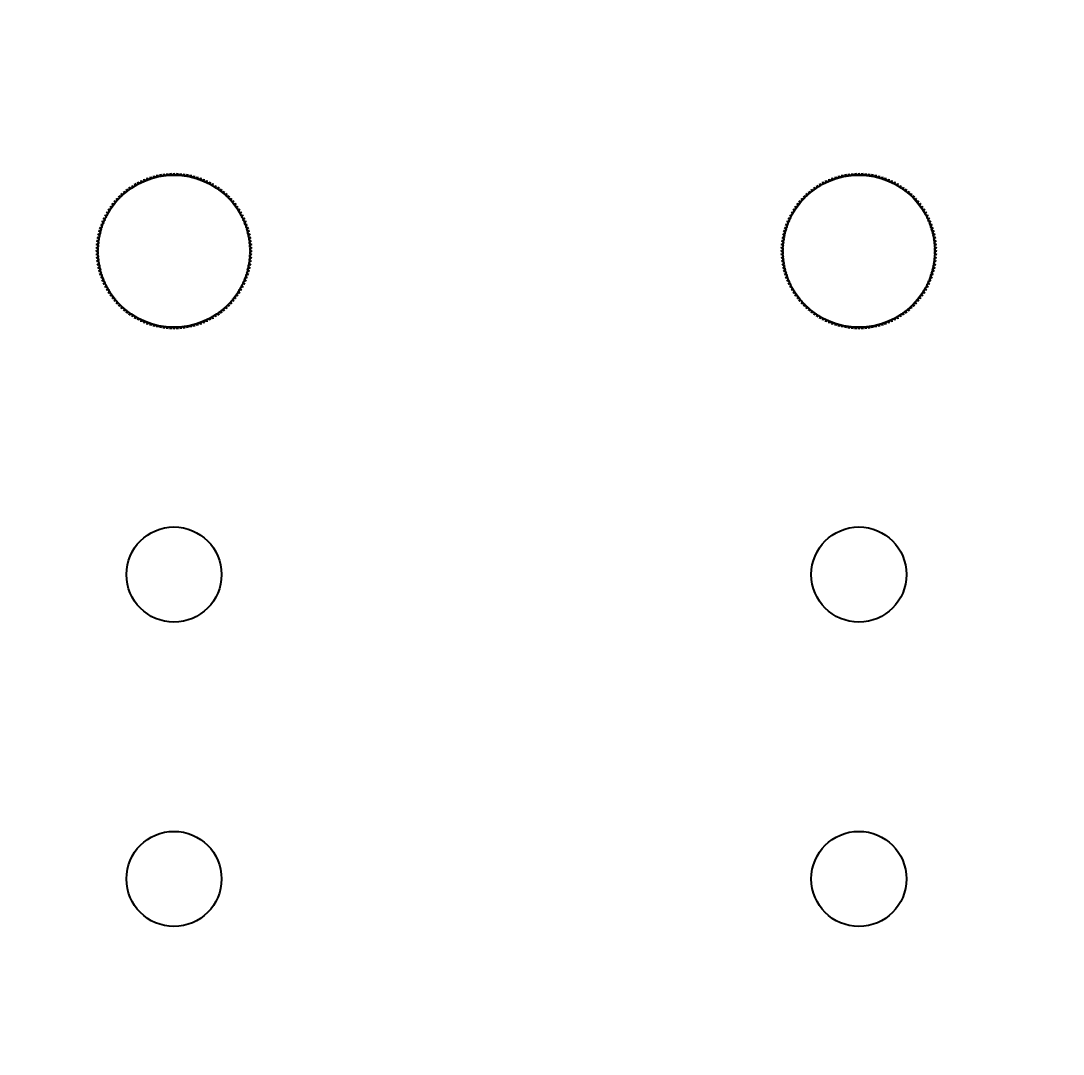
# Model space of a CAD drawing. Header units: millimetres. Extents: x 1409 to 26878, y 589 to 5187.
# Drawn here: x 5770.68 to 5798.08, y 2263.24 to 2290.4 of the extents above; entities that cross this region are included whole.
import ezdxf

# ---------------------------------------------------------------- set-up
doc = ezdxf.new("R2010")
doc.units = ezdxf.units.MM
doc.layers.add('02___PRT_ALL_AXES', color=7, linetype='Continuous')
doc.styles.get("Standard").update_dxf_attribs({"font": 'arial.ttf'})
doc.dimstyles.new('DIMSTYLE_5-scale4', dxfattribs={"dimscale": 2, "dimtxt": 20, "dimasz": 20, "dimexe": 1, "dimexo": 0, "dimgap": 1.25, "dimtad": 1, "dimzin": 9, "dimdsep": 46, "dimtxsty": 'Standard', "dimcen": 0.09, "dimclre": 256, "dimclrt": 256, "dimadec": 1, "dimazin": 2, "dimtp": 0.15, "dimtm": 0.15, "dimtfac": 0.8, "dimtmove": 0, "dimatfit": 3, "dimfxl": 1, "dimtolj": 1, "dimarcsym": 0})

# ---------------------------------------------------------------- blocks, each defined once
blk = doc.blocks.new('*D22')
at = {"lineweight": -2, "transparency": 16777216}
for p, q in [((5207.709, 2284.345), (5207.709, 2474.104)), ((5807.709, 2284.345), (5807.709, 2474.104))]:
    blk.add_line(p, q, dxfattribs=at)
at = {"color": 0, "lineweight": -2, "transparency": 16777216}
blk.add_line((5247.709, 2472.104), (5767.709, 2472.104), dxfattribs=at)
at = {"color": 0, "transparency": 16777216}
for points in [[(5247.709, 2478.771), (5247.709, 2465.437), (5207.709, 2472.104)], [(5767.709, 2478.771), (5767.709, 2465.437), (5807.709, 2472.104)]]:
    blk.add_solid(points, dxfattribs=at)
at = {"layer": 'Defpoints', "color": 0, "transparency": 16777216}
for p in [(5807.709, 2472.104), (5207.709, 2284.345), (5807.709, 2284.345)]:
    blk.add_point(p, dxfattribs=at)
at = {"transparency": 16777216, "insert": (5507.709, 2500.498), "char_height": 40, "attachment_point": 5}
blk.add_mtext('\\A1;600 [1\'-11 5/8"]', dxfattribs=at)

msp = doc.modelspace()

# ---------------------------------------------------------------- linework, layer by layer
at = {"color": 7, "linetype": 'Continuous'}
for p, q in [((5774.0124, 2286.22), (5774.0079, 2286.2716)), ((5774.0079, 2286.2716), (5774.0376, 2286.2292)), ((5774.0948, 2286.2486), (5774.0926, 2286.3004)), ((5774.0926, 2286.3004), (5774.1204, 2286.2567)), ((5774.1785, 2286.2736), (5774.1785, 2286.3254)), ((5774.1785, 2286.3254), (5774.2044, 2286.2805)), ((5774.2631, 2286.2949), (5774.2653, 2286.3467)), ((5774.2653, 2286.3467), (5774.2893, 2286.3007)), ((5774.3485, 2286.3125), (5774.3531, 2286.3641)), ((5774.3531, 2286.3641), (5774.3749, 2286.3172)), ((5774.4347, 2286.3264), (5774.4415, 2286.3777)), ((5774.4415, 2286.3777), (5774.4613, 2286.3299)), ((5774.5214, 2286.3364), (5774.5304, 2286.3875)), ((5774.5304, 2286.3875), (5774.5481, 2286.3388)), ((5774.6084, 2286.3427), (5774.6196, 2286.3933)), ((5774.6196, 2286.3933), (5774.6352, 2286.3439)), ((5774.6956, 2286.3452), (5774.709, 2286.3953)), ((5774.709, 2286.3953), (5774.7224, 2286.3452)), ((5774.7829, 2286.3439), (5774.7984, 2286.3933)), ((5774.7984, 2286.3933), (5774.8097, 2286.3427)), ((5774.87, 2286.3388), (5774.8877, 2286.3875)), ((5774.8877, 2286.3875), (5774.8967, 2286.3364)), ((5774.9568, 2286.3299), (5774.9766, 2286.3777)), ((5774.9766, 2286.3777), (5774.9834, 2286.3264)), ((5775.0431, 2286.3172), (5775.065, 2286.3641)), ((5775.065, 2286.3641), (5775.0695, 2286.3125)), ((5775.1288, 2286.3007), (5775.1527, 2286.3467)), ((5775.1527, 2286.3467), (5775.155, 2286.2949)), ((5775.2137, 2286.2805), (5775.2396, 2286.3254)), ((5775.2396, 2286.3254), (5775.2396, 2286.2736)), ((5775.2976, 2286.2567), (5775.3255, 2286.3004)), ((5775.3255, 2286.3004), (5775.3232, 2286.2486)), ((5775.3805, 2286.2292), (5775.4102, 2286.2716)), ((5775.4102, 2286.2716), (5775.4057, 2286.22)), ((5792.0124, 2286.22), (5792.0079, 2286.2716)), ((5792.0079, 2286.2716), (5792.0376, 2286.2292)), ((5792.0948, 2286.2486), (5792.0926, 2286.3004)), ((5792.0926, 2286.3004), (5792.1204, 2286.2567)), ((5792.1785, 2286.2736), (5792.1785, 2286.3254)), ((5792.1785, 2286.3254), (5792.2044, 2286.2805)), ((5792.2631, 2286.2949), (5792.2653, 2286.3467)), ((5792.2653, 2286.3467), (5792.2893, 2286.3007)), ((5792.3485, 2286.3125), (5792.3531, 2286.3641)), ((5792.3531, 2286.3641), (5792.3749, 2286.3172)), ((5792.4347, 2286.3264), (5792.4415, 2286.3777)), ((5792.4415, 2286.3777), (5792.4613, 2286.3299)), ((5792.5214, 2286.3364), (5792.5304, 2286.3875)), ((5792.5304, 2286.3875), (5792.5481, 2286.3388)), ((5792.6084, 2286.3427), (5792.6196, 2286.3933)), ((5792.6196, 2286.3933), (5792.6352, 2286.3439)), ((5792.6956, 2286.3452), (5792.709, 2286.3953)), ((5792.709, 2286.3953), (5792.7224, 2286.3452)), ((5792.7829, 2286.3439), (5792.7984, 2286.3933)), ((5792.7984, 2286.3933), (5792.8097, 2286.3427)), ((5792.87, 2286.3388), (5792.8877, 2286.3875)), ((5792.8877, 2286.3875), (5792.8967, 2286.3364)), ((5792.9568, 2286.3299), (5792.9766, 2286.3777)), ((5792.9766, 2286.3777), (5792.9834, 2286.3264)), ((5793.0431, 2286.3172), (5793.065, 2286.3641)), ((5793.065, 2286.3641), (5793.0695, 2286.3125)), ((5793.1288, 2286.3007), (5793.1527, 2286.3467)), ((5793.1527, 2286.3467), (5793.155, 2286.2949)), ((5793.2137, 2286.2805), (5793.2396, 2286.3254)), ((5793.2396, 2286.3254), (5793.2396, 2286.2736)), ((5793.2976, 2286.2567), (5793.3255, 2286.3004)), ((5793.3255, 2286.3004), (5793.3232, 2286.2486)), ((5793.3805, 2286.2292), (5793.4102, 2286.2716)), ((5793.4102, 2286.2716), (5793.4057, 2286.22)), ((5773.5509, 2285.9758), (5773.5332, 2286.0245)), ((5773.5332, 2286.0245), (5773.5729, 2285.9912)), ((5773.6231, 2286.0248), (5773.6076, 2286.0742)), ((5773.6076, 2286.0742), (5773.6458, 2286.0392)), ((5773.6974, 2286.0706), (5773.684, 2286.1206)), ((5773.684, 2286.1206), (5773.7207, 2286.084)), ((5773.7737, 2286.113), (5773.7624, 2286.1636)), ((5773.7624, 2286.1636), (5773.7974, 2286.1254)), ((5773.8517, 2286.1522), (5773.8427, 2286.2032)), ((5773.8427, 2286.2032), (5773.876, 2286.1635)), ((5773.9313, 2286.1878), (5773.9245, 2286.2392)), ((5773.9245, 2286.2392), (5773.9561, 2286.1981)), ((5775.462, 2286.1981), (5775.4935, 2286.2392)), ((5775.4935, 2286.2392), (5775.4868, 2286.1878)), ((5775.5421, 2286.1635), (5775.5754, 2286.2032)), ((5775.5754, 2286.2032), (5775.5664, 2286.1522)), ((5775.6206, 2286.1254), (5775.6556, 2286.1636)), ((5775.6556, 2286.1636), (5775.6444, 2286.113)), ((5775.6974, 2286.084), (5775.734, 2286.1206)), ((5775.734, 2286.1206), (5775.7206, 2286.0706)), ((5775.7723, 2286.0392), (5775.8105, 2286.0742)), ((5775.8105, 2286.0742), (5775.7949, 2286.0248)), ((5775.8452, 2285.9912), (5775.8849, 2286.0245)), ((5775.8849, 2286.0245), (5775.8671, 2285.9758)), ((5791.5509, 2285.9758), (5791.5332, 2286.0245)), ((5791.5332, 2286.0245), (5791.5729, 2285.9912)), ((5791.6231, 2286.0248), (5791.6076, 2286.0742)), ((5791.6076, 2286.0742), (5791.6458, 2286.0392)), ((5791.6974, 2286.0706), (5791.684, 2286.1206)), ((5791.684, 2286.1206), (5791.7207, 2286.084)), ((5791.7737, 2286.113), (5791.7624, 2286.1636)), ((5791.7624, 2286.1636), (5791.7974, 2286.1254)), ((5791.8517, 2286.1522), (5791.8427, 2286.2032)), ((5791.8427, 2286.2032), (5791.876, 2286.1635)), ((5791.9313, 2286.1878), (5791.9245, 2286.2392)), ((5791.9245, 2286.2392), (5791.9561, 2286.1981)), ((5793.462, 2286.1981), (5793.4935, 2286.2392)), ((5793.4935, 2286.2392), (5793.4868, 2286.1878)), ((5793.5421, 2286.1635), (5793.5754, 2286.2032)), ((5793.5754, 2286.2032), (5793.5664, 2286.1522)), ((5793.6206, 2286.1254), (5793.6556, 2286.1636)), ((5793.6556, 2286.1636), (5793.6444, 2286.113)), ((5793.6974, 2286.084), (5793.734, 2286.1206)), ((5793.734, 2286.1206), (5793.7206, 2286.0706)), ((5793.7723, 2286.0392), (5793.8105, 2286.0742)), ((5793.8105, 2286.0742), (5793.7949, 2286.0248)), ((5793.8452, 2285.9912), (5793.8849, 2286.0245)), ((5793.8849, 2286.0245), (5793.8671, 2285.9758)), ((5773.1976, 2285.7302), (5773.2436, 2285.7063)), ((5773.2254, 2285.6865), (5773.1976, 2285.7302)), ((5773.2595, 2285.7948), (5773.3043, 2285.7689)), ((5773.2854, 2285.75), (5773.2595, 2285.7948)), ((5773.348, 2285.8107), (5773.3241, 2285.8567)), ((5773.3241, 2285.8567), (5773.3678, 2285.8288)), ((5773.4132, 2285.8687), (5773.3913, 2285.9156)), ((5773.3913, 2285.9156), (5773.4338, 2285.8859)), ((5773.4809, 2285.9238), (5773.4611, 2285.9716)), ((5773.4611, 2285.9716), (5773.5022, 2285.9401)), ((5775.9159, 2285.9401), (5775.957, 2285.9716)), ((5775.957, 2285.9716), (5775.9372, 2285.9238)), ((5775.9843, 2285.8859), (5776.0267, 2285.9156)), ((5776.0267, 2285.9156), (5776.0048, 2285.8687)), ((5776.0503, 2285.8288), (5776.094, 2285.8567)), ((5776.094, 2285.8567), (5776.0701, 2285.8107)), ((5776.1137, 2285.7689), (5776.1586, 2285.7948)), ((5776.1586, 2285.7948), (5776.1327, 2285.75)), ((5776.1745, 2285.7063), (5776.2204, 2285.7302)), ((5776.2204, 2285.7302), (5776.1926, 2285.6865)), ((5791.1976, 2285.7302), (5791.2436, 2285.7063)), ((5791.2254, 2285.6865), (5791.1976, 2285.7302)), ((5791.2595, 2285.7948), (5791.3043, 2285.7689)), ((5791.2854, 2285.75), (5791.2595, 2285.7948)), ((5791.3241, 2285.8567), (5791.3678, 2285.8288)), ((5791.348, 2285.8107), (5791.3241, 2285.8567)), ((5791.3913, 2285.9156), (5791.4338, 2285.8859)), ((5791.4132, 2285.8687), (5791.3913, 2285.9156)), ((5791.4611, 2285.9716), (5791.5022, 2285.9401)), ((5791.4809, 2285.9238), (5791.4611, 2285.9716)), ((5793.9159, 2285.9401), (5793.957, 2285.9716)), ((5793.957, 2285.9716), (5793.9372, 2285.9238)), ((5793.9843, 2285.8859), (5794.0267, 2285.9156)), ((5794.0267, 2285.9156), (5794.0048, 2285.8687)), ((5794.0503, 2285.8288), (5794.094, 2285.8567)), ((5794.094, 2285.8567), (5794.0701, 2285.8107)), ((5794.1137, 2285.7689), (5794.1586, 2285.7948)), ((5794.1586, 2285.7948), (5794.1327, 2285.75)), ((5794.1745, 2285.7063), (5794.2204, 2285.7302)), ((5794.2204, 2285.7302), (5794.1926, 2285.6865)), ((5772.9801, 2285.4467), (5773.0295, 2285.4311)), ((5773.0151, 2285.4085), (5772.9801, 2285.4467)), ((5773.0298, 2285.5211), (5773.0785, 2285.5034)), ((5773.0631, 2285.4814), (5773.0298, 2285.5211)), ((5773.0827, 2285.5932), (5773.1305, 2285.5734)), ((5773.1142, 2285.5521), (5773.0827, 2285.5932)), ((5773.1386, 2285.663), (5773.1856, 2285.6411)), ((5773.1684, 2285.6205), (5773.1386, 2285.663)), ((5776.2325, 2285.6411), (5776.2794, 2285.663)), ((5776.2794, 2285.663), (5776.2497, 2285.6205)), ((5776.2875, 2285.5734), (5776.3354, 2285.5932)), ((5776.3354, 2285.5932), (5776.3039, 2285.5521)), ((5776.3396, 2285.5034), (5776.3883, 2285.5211)), ((5776.3883, 2285.5211), (5776.355, 2285.4814)), ((5776.3886, 2285.4311), (5776.438, 2285.4467)), ((5776.438, 2285.4467), (5776.403, 2285.4085)), ((5790.9801, 2285.4467), (5791.0295, 2285.4311)), ((5791.0151, 2285.4085), (5790.9801, 2285.4467)), ((5791.0298, 2285.5211), (5791.0785, 2285.5034)), ((5791.0631, 2285.4814), (5791.0298, 2285.5211)), ((5791.0827, 2285.5932), (5791.1305, 2285.5734)), ((5791.1142, 2285.5521), (5791.0827, 2285.5932)), ((5791.1386, 2285.663), (5791.1856, 2285.6411)), ((5791.1684, 2285.6205), (5791.1386, 2285.663)), ((5794.2325, 2285.6411), (5794.2794, 2285.663)), ((5794.2794, 2285.663), (5794.2497, 2285.6205)), ((5794.2875, 2285.5734), (5794.3354, 2285.5932)), ((5794.3354, 2285.5932), (5794.3039, 2285.5521)), ((5794.3396, 2285.5034), (5794.3883, 2285.5211)), ((5794.3883, 2285.5211), (5794.355, 2285.4814)), ((5794.3886, 2285.4311), (5794.438, 2285.4467)), ((5794.438, 2285.4467), (5794.403, 2285.4085)), ((5772.8511, 2285.2116), (5772.9021, 2285.2026)), ((5772.8908, 2285.1783), (5772.8511, 2285.2116)), ((5772.8907, 2285.2918), (5772.9412, 2285.2806)), ((5772.9289, 2285.2568), (5772.8907, 2285.2918)), ((5772.9337, 2285.3703), (5772.9837, 2285.3568)), ((5772.9703, 2285.3336), (5772.9337, 2285.3703)), ((5776.4343, 2285.3568), (5776.4844, 2285.3703)), ((5776.4844, 2285.3703), (5776.4477, 2285.3336)), ((5776.4768, 2285.2806), (5776.5274, 2285.2918)), ((5776.5274, 2285.2918), (5776.4892, 2285.2568)), ((5776.5159, 2285.2026), (5776.567, 2285.2116)), ((5776.567, 2285.2116), (5776.5273, 2285.1783)), ((5790.8511, 2285.2116), (5790.9021, 2285.2026)), ((5790.8908, 2285.1783), (5790.8511, 2285.2116)), ((5790.8907, 2285.2918), (5790.9412, 2285.2806)), ((5790.9289, 2285.2568), (5790.8907, 2285.2918)), ((5790.9337, 2285.3703), (5790.9837, 2285.3568)), ((5790.9703, 2285.3336), (5790.9337, 2285.3703)), ((5794.4343, 2285.3568), (5794.4844, 2285.3703)), ((5794.4844, 2285.3703), (5794.4477, 2285.3336)), ((5794.4768, 2285.2806), (5794.5274, 2285.2918)), ((5794.5274, 2285.2918), (5794.4892, 2285.2568)), ((5794.5159, 2285.2026), (5794.567, 2285.2116)), ((5794.567, 2285.2116), (5794.5273, 2285.1783)), ((5772.7539, 2284.9617), (5772.8057, 2284.9594)), ((5772.7976, 2284.9339), (5772.7539, 2284.9617)), ((5772.7827, 2285.0464), (5772.8343, 2285.0419)), ((5772.8251, 2285.0167), (5772.7827, 2285.0464)), ((5772.8151, 2285.1298), (5772.8664, 2285.123)), ((5772.8562, 2285.0982), (5772.8151, 2285.1298)), ((5776.5516, 2285.123), (5776.603, 2285.1298)), ((5776.603, 2285.1298), (5776.5619, 2285.0982)), ((5776.5838, 2285.0419), (5776.6354, 2285.0464)), ((5776.6354, 2285.0464), (5776.593, 2285.0167)), ((5776.6124, 2284.9594), (5776.6641, 2284.9617)), ((5776.6641, 2284.9617), (5776.6205, 2284.9339)), ((5790.7539, 2284.9617), (5790.8057, 2284.9594)), ((5790.7976, 2284.9339), (5790.7539, 2284.9617)), ((5790.7827, 2285.0464), (5790.8343, 2285.0419)), ((5790.8251, 2285.0167), (5790.7827, 2285.0464)), ((5790.8151, 2285.1298), (5790.8664, 2285.123)), ((5790.8562, 2285.0982), (5790.8151, 2285.1298)), ((5794.5516, 2285.123), (5794.603, 2285.1298)), ((5794.603, 2285.1298), (5794.5619, 2285.0982)), ((5794.5838, 2285.0419), (5794.6354, 2285.0464)), ((5794.6354, 2285.0464), (5794.593, 2285.0167)), ((5794.6124, 2284.9594), (5794.6641, 2284.9617)), ((5794.6641, 2284.9617), (5794.6205, 2284.9339)), ((5772.6902, 2284.7012), (5772.7418, 2284.7057)), ((5772.7371, 2284.6793), (5772.6902, 2284.7012)), ((5772.7076, 2284.789), (5772.7594, 2284.7912)), ((5772.7536, 2284.765), (5772.7076, 2284.789)), ((5772.7289, 2284.8758), (5772.7807, 2284.8758)), ((5772.7738, 2284.8499), (5772.7289, 2284.8758)), ((5776.6374, 2284.8758), (5776.6892, 2284.8758)), ((5776.6892, 2284.8758), (5776.6443, 2284.8499)), ((5776.6587, 2284.7912), (5776.7104, 2284.789)), ((5776.7104, 2284.789), (5776.6645, 2284.765)), ((5776.6763, 2284.7057), (5776.7279, 2284.7012)), ((5776.7279, 2284.7012), (5776.6809, 2284.6793)), ((5790.6902, 2284.7012), (5790.7418, 2284.7057)), ((5790.7371, 2284.6793), (5790.6902, 2284.7012)), ((5790.7076, 2284.789), (5790.7594, 2284.7912)), ((5790.7536, 2284.765), (5790.7076, 2284.789)), ((5790.7289, 2284.8758), (5790.7807, 2284.8758)), ((5790.7738, 2284.8499), (5790.7289, 2284.8758)), ((5794.6374, 2284.8758), (5794.6892, 2284.8758)), ((5794.6892, 2284.8758), (5794.6443, 2284.8499)), ((5794.6587, 2284.7912), (5794.7104, 2284.789)), ((5794.7104, 2284.789), (5794.6645, 2284.765)), ((5794.6763, 2284.7057), (5794.7279, 2284.7012)), ((5794.7279, 2284.7012), (5794.6809, 2284.6793)), ((5772.659, 2284.3453), (5772.7091, 2284.3587)), ((5772.661, 2284.4347), (5772.7116, 2284.4459)), ((5772.7104, 2284.4191), (5772.661, 2284.4347)), ((5772.6668, 2284.5239), (5772.7179, 2284.5329)), ((5772.7155, 2284.5062), (5772.6668, 2284.5239)), ((5772.6766, 2284.6128), (5772.7279, 2284.6196)), ((5772.7244, 2284.593), (5772.6766, 2284.6128)), ((5776.6901, 2284.6196), (5776.7415, 2284.6128)), ((5776.7415, 2284.6128), (5776.6936, 2284.593)), ((5776.7002, 2284.5329), (5776.7512, 2284.5239)), ((5776.7512, 2284.5239), (5776.7025, 2284.5062)), ((5776.7065, 2284.4459), (5776.7571, 2284.4347)), ((5776.7571, 2284.4347), (5776.7077, 2284.4191)), ((5776.709, 2284.3587), (5776.759, 2284.3453)), ((5790.659, 2284.3453), (5790.7091, 2284.3587)), ((5790.661, 2284.4347), (5790.7116, 2284.4459)), ((5790.7104, 2284.4191), (5790.661, 2284.4347)), ((5790.6668, 2284.5239), (5790.7179, 2284.5329)), ((5790.7155, 2284.5062), (5790.6668, 2284.5239)), ((5790.6766, 2284.6128), (5790.7279, 2284.6196)), ((5790.7244, 2284.593), (5790.6766, 2284.6128)), ((5794.6901, 2284.6196), (5794.7415, 2284.6128)), ((5794.7415, 2284.6128), (5794.6936, 2284.593)), ((5794.7002, 2284.5329), (5794.7512, 2284.5239)), ((5794.7512, 2284.5239), (5794.7025, 2284.5062)), ((5794.7065, 2284.4459), (5794.7571, 2284.4347)), ((5794.7571, 2284.4347), (5794.7077, 2284.4191)), ((5794.709, 2284.3587), (5794.759, 2284.3453)), ((5772.7091, 2284.3318), (5772.659, 2284.3453)), ((5772.661, 2284.2558), (5772.7104, 2284.2714)), ((5772.7116, 2284.2446), (5772.661, 2284.2558)), ((5772.6668, 2284.1666), (5772.7155, 2284.1843)), ((5772.7179, 2284.1576), (5772.6668, 2284.1666)), ((5772.6766, 2284.0777), (5772.7244, 2284.0975)), ((5772.7279, 2284.0709), (5772.6766, 2284.0777)), ((5776.7415, 2284.0777), (5776.6901, 2284.0709)), ((5776.6936, 2284.0975), (5776.7415, 2284.0777)), ((5776.7512, 2284.1666), (5776.7002, 2284.1576)), ((5776.7025, 2284.1843), (5776.7512, 2284.1666)), ((5776.7571, 2284.2558), (5776.7065, 2284.2446)), ((5776.7077, 2284.2714), (5776.7571, 2284.2558)), ((5776.759, 2284.3453), (5776.709, 2284.3318)), ((5790.7091, 2284.3318), (5790.659, 2284.3453)), ((5790.661, 2284.2558), (5790.7104, 2284.2714)), ((5790.7116, 2284.2446), (5790.661, 2284.2558)), ((5790.6668, 2284.1666), (5790.7155, 2284.1843)), ((5790.7179, 2284.1576), (5790.6668, 2284.1666)), ((5790.6766, 2284.0777), (5790.7244, 2284.0975)), ((5790.7279, 2284.0709), (5790.6766, 2284.0777)), ((5794.7415, 2284.0777), (5794.6901, 2284.0709)), ((5794.6936, 2284.0975), (5794.7415, 2284.0777)), ((5794.7512, 2284.1666), (5794.7002, 2284.1576)), ((5794.7025, 2284.1843), (5794.7512, 2284.1666)), ((5794.7571, 2284.2558), (5794.7065, 2284.2446)), ((5794.7077, 2284.2714), (5794.7571, 2284.2558)), ((5794.759, 2284.3453), (5794.709, 2284.3318)), ((5772.6902, 2283.9893), (5772.7371, 2284.0112)), ((5772.7418, 2283.9848), (5772.6902, 2283.9893)), ((5772.7076, 2283.9016), (5772.7536, 2283.9255)), ((5772.7594, 2283.8993), (5772.7076, 2283.9016)), ((5772.7289, 2283.8147), (5772.7738, 2283.8406)), ((5772.7807, 2283.8147), (5772.7289, 2283.8147)), ((5776.6892, 2283.8147), (5776.6374, 2283.8147)), ((5776.6443, 2283.8406), (5776.6892, 2283.8147)), ((5776.7104, 2283.9016), (5776.6587, 2283.8993)), ((5776.6645, 2283.9255), (5776.7104, 2283.9016)), ((5776.7279, 2283.9893), (5776.6763, 2283.9848)), ((5776.6809, 2284.0112), (5776.7279, 2283.9893)), ((5790.6902, 2283.9893), (5790.7371, 2284.0112)), ((5790.7418, 2283.9848), (5790.6902, 2283.9893)), ((5790.7076, 2283.9016), (5790.7536, 2283.9255)), ((5790.7594, 2283.8993), (5790.7076, 2283.9016)), ((5790.7289, 2283.8147), (5790.7738, 2283.8406)), ((5790.7807, 2283.8147), (5790.7289, 2283.8147)), ((5794.6892, 2283.8147), (5794.6374, 2283.8147)), ((5794.6443, 2283.8406), (5794.6892, 2283.8147)), ((5794.7104, 2283.9016), (5794.6587, 2283.8993)), ((5794.6645, 2283.9255), (5794.7104, 2283.9016)), ((5794.7279, 2283.9893), (5794.6763, 2283.9848)), ((5794.6809, 2284.0112), (5794.7279, 2283.9893)), ((5772.7539, 2283.7288), (5772.7976, 2283.7566)), ((5772.8057, 2283.7311), (5772.7539, 2283.7288)), ((5772.7827, 2283.6441), (5772.8251, 2283.6738)), ((5772.8343, 2283.6486), (5772.7827, 2283.6441)), ((5772.8151, 2283.5608), (5772.8562, 2283.5923)), ((5772.8664, 2283.5675), (5772.8151, 2283.5608)), ((5776.603, 2283.5608), (5776.5516, 2283.5675)), ((5776.5619, 2283.5923), (5776.603, 2283.5608)), ((5776.6354, 2283.6441), (5776.5838, 2283.6486)), ((5776.593, 2283.6738), (5776.6354, 2283.6441)), ((5776.6641, 2283.7288), (5776.6124, 2283.7311)), ((5776.6205, 2283.7566), (5776.6641, 2283.7288)), ((5790.7539, 2283.7288), (5790.7976, 2283.7566)), ((5790.8057, 2283.7311), (5790.7539, 2283.7288)), ((5790.7827, 2283.6441), (5790.8251, 2283.6738)), ((5790.8343, 2283.6486), (5790.7827, 2283.6441)), ((5790.8151, 2283.5608), (5790.8562, 2283.5923)), ((5790.8664, 2283.5675), (5790.8151, 2283.5608)), ((5794.603, 2283.5608), (5794.5516, 2283.5675)), ((5794.5619, 2283.5923), (5794.603, 2283.5608)), ((5794.6354, 2283.6441), (5794.5838, 2283.6486)), ((5794.593, 2283.6738), (5794.6354, 2283.6441)), ((5794.6641, 2283.7288), (5794.6124, 2283.7311)), ((5794.6205, 2283.7566), (5794.6641, 2283.7288)), ((5772.8511, 2283.4789), (5772.8908, 2283.5122)), ((5772.9021, 2283.4879), (5772.8511, 2283.4789)), ((5772.8907, 2283.3987), (5772.9289, 2283.4337)), ((5772.9412, 2283.4099), (5772.8907, 2283.3987)), ((5772.9337, 2283.3203), (5772.9703, 2283.3569)), ((5772.9837, 2283.3337), (5772.9337, 2283.3203)), ((5772.9801, 2283.2438), (5773.0151, 2283.282)), ((5773.0295, 2283.2594), (5772.9801, 2283.2438)), ((5776.438, 2283.2438), (5776.3886, 2283.2594)), ((5776.403, 2283.282), (5776.438, 2283.2438)), ((5776.4844, 2283.3203), (5776.4343, 2283.3337)), ((5776.4477, 2283.3569), (5776.4844, 2283.3203)), ((5776.5274, 2283.3987), (5776.4768, 2283.4099)), ((5776.4892, 2283.4337), (5776.5274, 2283.3987)), ((5776.567, 2283.4789), (5776.5159, 2283.4879)), ((5776.5273, 2283.5122), (5776.567, 2283.4789)), ((5790.8511, 2283.4789), (5790.8908, 2283.5122)), ((5790.9021, 2283.4879), (5790.8511, 2283.4789)), ((5790.8907, 2283.3987), (5790.9289, 2283.4337)), ((5790.9412, 2283.4099), (5790.8907, 2283.3987)), ((5790.9337, 2283.3203), (5790.9703, 2283.3569)), ((5790.9837, 2283.3337), (5790.9337, 2283.3203)), ((5790.9801, 2283.2438), (5791.0151, 2283.282)), ((5791.0295, 2283.2594), (5790.9801, 2283.2438)), ((5794.438, 2283.2438), (5794.3886, 2283.2594)), ((5794.403, 2283.282), (5794.438, 2283.2438)), ((5794.4844, 2283.3203), (5794.4343, 2283.3337)), ((5794.4477, 2283.3569), (5794.4844, 2283.3203)), ((5794.5274, 2283.3987), (5794.4768, 2283.4099)), ((5794.4892, 2283.4337), (5794.5274, 2283.3987)), ((5794.567, 2283.4789), (5794.5159, 2283.4879)), ((5794.5273, 2283.5122), (5794.567, 2283.4789)), ((5773.0298, 2283.1694), (5773.0631, 2283.2091)), ((5773.0785, 2283.1871), (5773.0298, 2283.1694)), ((5773.0827, 2283.0973), (5773.1142, 2283.1384)), ((5773.1305, 2283.1171), (5773.0827, 2283.0973)), ((5773.1386, 2283.0275), (5773.1684, 2283.07)), ((5773.1856, 2283.0494), (5773.1386, 2283.0275)), ((5773.1976, 2282.9603), (5773.2254, 2283.004)), ((5773.2436, 2282.9842), (5773.1976, 2282.9603)), ((5776.2204, 2282.9603), (5776.1745, 2282.9842)), ((5776.1926, 2283.004), (5776.2204, 2282.9603)), ((5776.2794, 2283.0275), (5776.2325, 2283.0494)), ((5776.2497, 2283.07), (5776.2794, 2283.0275)), ((5776.3354, 2283.0973), (5776.2875, 2283.1171)), ((5776.3039, 2283.1384), (5776.3354, 2283.0973)), ((5776.3883, 2283.1694), (5776.3396, 2283.1871)), ((5776.355, 2283.2091), (5776.3883, 2283.1694)), ((5791.0298, 2283.1694), (5791.0631, 2283.2091)), ((5791.0785, 2283.1871), (5791.0298, 2283.1694)), ((5791.0827, 2283.0973), (5791.1142, 2283.1384)), ((5791.1305, 2283.1171), (5791.0827, 2283.0973)), ((5791.1386, 2283.0275), (5791.1684, 2283.07)), ((5791.1856, 2283.0494), (5791.1386, 2283.0275)), ((5791.1976, 2282.9603), (5791.2254, 2283.004)), ((5791.2436, 2282.9842), (5791.1976, 2282.9603)), ((5794.2204, 2282.9603), (5794.1745, 2282.9842)), ((5794.1926, 2283.004), (5794.2204, 2282.9603)), ((5794.2794, 2283.0275), (5794.2325, 2283.0494)), ((5794.2497, 2283.07), (5794.2794, 2283.0275)), ((5794.3354, 2283.0973), (5794.2875, 2283.1171)), ((5794.3039, 2283.1384), (5794.3354, 2283.0973)), ((5794.3883, 2283.1694), (5794.3396, 2283.1871)), ((5794.355, 2283.2091), (5794.3883, 2283.1694)), ((5773.2595, 2282.8957), (5773.2854, 2282.9406)), ((5773.3043, 2282.9216), (5773.2595, 2282.8957)), ((5773.3241, 2282.8338), (5773.348, 2282.8798)), ((5773.3678, 2282.8617), (5773.3241, 2282.8338)), ((5773.3913, 2282.7749), (5773.4132, 2282.8218)), ((5773.4338, 2282.8046), (5773.3913, 2282.7749)), ((5773.4611, 2282.7189), (5773.4809, 2282.7667)), ((5773.5022, 2282.7504), (5773.4611, 2282.7189)), ((5773.5332, 2282.666), (5773.5509, 2282.7147)), ((5775.8671, 2282.7147), (5775.8849, 2282.666)), ((5775.957, 2282.7189), (5775.9159, 2282.7504)), ((5775.9372, 2282.7667), (5775.957, 2282.7189)), ((5776.0267, 2282.7749), (5775.9843, 2282.8046)), ((5776.0048, 2282.8218), (5776.0267, 2282.7749)), ((5776.094, 2282.8338), (5776.0503, 2282.8617)), ((5776.0701, 2282.8798), (5776.094, 2282.8338)), ((5776.1586, 2282.8957), (5776.1137, 2282.9216)), ((5776.1327, 2282.9406), (5776.1586, 2282.8957)), ((5791.2595, 2282.8957), (5791.2854, 2282.9406)), ((5791.3043, 2282.9216), (5791.2595, 2282.8957)), ((5791.3241, 2282.8338), (5791.348, 2282.8798)), ((5791.3678, 2282.8617), (5791.3241, 2282.8338)), ((5791.3913, 2282.7749), (5791.4132, 2282.8218)), ((5791.4338, 2282.8046), (5791.3913, 2282.7749)), ((5791.4611, 2282.7189), (5791.4809, 2282.7667)), ((5791.5022, 2282.7504), (5791.4611, 2282.7189)), ((5791.5332, 2282.666), (5791.5509, 2282.7147)), ((5793.8671, 2282.7147), (5793.8849, 2282.666)), ((5793.957, 2282.7189), (5793.9159, 2282.7504)), ((5793.9372, 2282.7667), (5793.957, 2282.7189)), ((5794.0267, 2282.7749), (5793.9843, 2282.8046)), ((5794.0048, 2282.8218), (5794.0267, 2282.7749)), ((5794.094, 2282.8338), (5794.0503, 2282.8617)), ((5794.0701, 2282.8798), (5794.094, 2282.8338)), ((5794.1586, 2282.8957), (5794.1137, 2282.9216)), ((5794.1327, 2282.9406), (5794.1586, 2282.8957)), ((5773.5729, 2282.6993), (5773.5332, 2282.666)), ((5773.6076, 2282.6163), (5773.6231, 2282.6657)), ((5773.6458, 2282.6513), (5773.6076, 2282.6163)), ((5773.684, 2282.5699), (5773.6974, 2282.6199)), ((5773.7207, 2282.6065), (5773.684, 2282.5699)), ((5773.7624, 2282.5269), (5773.7737, 2282.5775)), ((5773.7974, 2282.5651), (5773.7624, 2282.5269)), ((5773.8427, 2282.4873), (5773.8517, 2282.5383)), ((5773.876, 2282.527), (5773.8427, 2282.4873)), ((5773.9245, 2282.4513), (5773.9313, 2282.5027)), ((5773.9561, 2282.4924), (5773.9245, 2282.4513)), ((5774.0079, 2282.4189), (5774.0124, 2282.4705)), ((5774.0376, 2282.4613), (5774.0079, 2282.4189)), ((5774.0926, 2282.3901), (5774.0948, 2282.4419)), ((5774.1204, 2282.4338), (5774.0926, 2282.3901)), ((5775.3255, 2282.3901), (5775.2976, 2282.4338)), ((5775.3232, 2282.4419), (5775.3255, 2282.3901)), ((5775.4102, 2282.4189), (5775.3805, 2282.4613)), ((5775.4057, 2282.4705), (5775.4102, 2282.4189)), ((5775.4935, 2282.4513), (5775.462, 2282.4924)), ((5775.4868, 2282.5027), (5775.4935, 2282.4513)), ((5775.5754, 2282.4873), (5775.5421, 2282.527)), ((5775.5664, 2282.5383), (5775.5754, 2282.4873)), ((5775.6556, 2282.5269), (5775.6206, 2282.5651)), ((5775.6444, 2282.5775), (5775.6556, 2282.5269)), ((5775.734, 2282.5699), (5775.6974, 2282.6065)), ((5775.7206, 2282.6199), (5775.734, 2282.5699)), ((5775.8105, 2282.6163), (5775.7723, 2282.6513)), ((5775.7949, 2282.6657), (5775.8105, 2282.6163)), ((5775.8849, 2282.666), (5775.8452, 2282.6993)), ((5791.5729, 2282.6993), (5791.5332, 2282.666)), ((5791.6076, 2282.6163), (5791.6231, 2282.6657)), ((5791.6458, 2282.6513), (5791.6076, 2282.6163)), ((5791.684, 2282.5699), (5791.6974, 2282.6199)), ((5791.7207, 2282.6065), (5791.684, 2282.5699)), ((5791.7624, 2282.5269), (5791.7737, 2282.5775)), ((5791.7974, 2282.5651), (5791.7624, 2282.5269)), ((5791.8427, 2282.4873), (5791.8517, 2282.5383)), ((5791.876, 2282.527), (5791.8427, 2282.4873)), ((5791.9245, 2282.4513), (5791.9313, 2282.5027)), ((5791.9561, 2282.4924), (5791.9245, 2282.4513)), ((5792.0079, 2282.4189), (5792.0124, 2282.4705)), ((5792.0376, 2282.4613), (5792.0079, 2282.4189)), ((5792.0926, 2282.3901), (5792.0948, 2282.4419)), ((5792.1204, 2282.4338), (5792.0926, 2282.3901)), ((5793.3255, 2282.3901), (5793.2976, 2282.4338)), ((5793.3232, 2282.4419), (5793.3255, 2282.3901)), ((5793.4102, 2282.4189), (5793.3805, 2282.4613)), ((5793.4057, 2282.4705), (5793.4102, 2282.4189)), ((5793.4935, 2282.4513), (5793.462, 2282.4924)), ((5793.4868, 2282.5027), (5793.4935, 2282.4513)), ((5793.5754, 2282.4873), (5793.5421, 2282.527)), ((5793.5664, 2282.5383), (5793.5754, 2282.4873)), ((5793.6556, 2282.5269), (5793.6206, 2282.5651)), ((5793.6444, 2282.5775), (5793.6556, 2282.5269)), ((5793.734, 2282.5699), (5793.6974, 2282.6065)), ((5793.7206, 2282.6199), (5793.734, 2282.5699)), ((5793.8105, 2282.6163), (5793.7723, 2282.6513)), ((5793.7949, 2282.6657), (5793.8105, 2282.6163)), ((5793.8849, 2282.666), (5793.8452, 2282.6993)), ((5774.1785, 2282.3651), (5774.1785, 2282.4169)), ((5774.2044, 2282.41), (5774.1785, 2282.3651)), ((5774.2653, 2282.3438), (5774.2631, 2282.3956)), ((5774.2893, 2282.3898), (5774.2653, 2282.3438)), ((5774.3531, 2282.3264), (5774.3485, 2282.378)), ((5774.3749, 2282.3734), (5774.3531, 2282.3264)), ((5774.4415, 2282.3128), (5774.4347, 2282.3642)), ((5774.4613, 2282.3607), (5774.4415, 2282.3128)), ((5774.5304, 2282.3031), (5774.5214, 2282.3541)), ((5774.5481, 2282.3517), (5774.5304, 2282.3031)), ((5774.6196, 2282.2972), (5774.6084, 2282.3478)), ((5774.6352, 2282.3466), (5774.6196, 2282.2972)), ((5774.709, 2282.2953), (5774.6956, 2282.3453)), ((5774.7224, 2282.3453), (5774.709, 2282.2953)), ((5774.7984, 2282.2972), (5774.7829, 2282.3466)), ((5774.8097, 2282.3478), (5774.7984, 2282.2972)), ((5774.8877, 2282.3031), (5774.87, 2282.3517)), ((5774.8967, 2282.3541), (5774.8877, 2282.3031)), ((5774.9766, 2282.3128), (5774.9568, 2282.3607)), ((5774.9834, 2282.3642), (5774.9766, 2282.3128)), ((5775.065, 2282.3264), (5775.0431, 2282.3734)), ((5775.0695, 2282.378), (5775.065, 2282.3264)), ((5775.1527, 2282.3438), (5775.1288, 2282.3898)), ((5775.155, 2282.3956), (5775.1527, 2282.3438)), ((5775.2396, 2282.3651), (5775.2137, 2282.41)), ((5775.2396, 2282.4169), (5775.2396, 2282.3651)), ((5792.1785, 2282.3651), (5792.1785, 2282.4169)), ((5792.2044, 2282.41), (5792.1785, 2282.3651)), ((5792.2653, 2282.3438), (5792.2631, 2282.3956)), ((5792.2893, 2282.3898), (5792.2653, 2282.3438)), ((5792.3531, 2282.3264), (5792.3485, 2282.378)), ((5792.3749, 2282.3734), (5792.3531, 2282.3264)), ((5792.4415, 2282.3128), (5792.4347, 2282.3642)), ((5792.4613, 2282.3607), (5792.4415, 2282.3128)), ((5792.5304, 2282.3031), (5792.5214, 2282.3541)), ((5792.5481, 2282.3517), (5792.5304, 2282.3031)), ((5792.6196, 2282.2972), (5792.6084, 2282.3478)), ((5792.6352, 2282.3466), (5792.6196, 2282.2972)), ((5792.709, 2282.2953), (5792.6956, 2282.3453)), ((5792.7224, 2282.3453), (5792.709, 2282.2953)), ((5792.7984, 2282.2972), (5792.7829, 2282.3466)), ((5792.8097, 2282.3478), (5792.7984, 2282.2972)), ((5792.8877, 2282.3031), (5792.87, 2282.3517)), ((5792.8967, 2282.3541), (5792.8877, 2282.3031)), ((5792.9766, 2282.3128), (5792.9568, 2282.3607)), ((5792.9834, 2282.3642), (5792.9766, 2282.3128)), ((5793.065, 2282.3264), (5793.0431, 2282.3734)), ((5793.0695, 2282.378), (5793.065, 2282.3264)), ((5793.1527, 2282.3438), (5793.1288, 2282.3898)), ((5793.155, 2282.3956), (5793.1527, 2282.3438)), ((5793.2396, 2282.3651), (5793.2137, 2282.41)), ((5793.2396, 2282.4169), (5793.2396, 2282.3651))]:
    msp.add_line(p, q, dxfattribs=at)
at = {"color": 1}
msp.add_circle((5786.209, 2346.8453), 110.7653, dxfattribs=at)
at = {"color": 7, "linetype": 'Continuous'}
for centre, start, end in [((5774.709, 2284.3453), 105.38416, 107.11584), ((5774.709, 2284.3453), 102.88416, 104.61584), ((5774.709, 2284.3453), 100.38416, 102.11584), ((5774.709, 2284.3453), 97.88416, 99.61584), ((5774.709, 2284.3453), 95.38416, 97.11584), ((5774.709, 2284.3453), 92.88416, 94.61584), ((5774.709, 2284.3453), 90.38416, 92.11584), ((5774.709, 2284.3453), 87.88416, 89.61584), ((5774.709, 2284.3453), 85.38416, 87.11584), ((5774.709, 2284.3453), 82.88416, 84.61584), ((5774.709, 2284.3453), 80.38416, 82.11584), ((5774.709, 2284.3453), 77.88416, 79.61584), ((5774.709, 2284.3453), 75.38416, 77.11584), ((5774.709, 2284.3453), 72.88416, 74.61584), ((5792.709, 2284.3453), 105.38416, 107.11584), ((5792.709, 2284.3453), 102.88416, 104.61584), ((5792.709, 2284.3453), 100.38416, 102.11584), ((5792.709, 2284.3453), 97.88416, 99.61584), ((5792.709, 2284.3453), 95.38416, 97.11584), ((5792.709, 2284.3453), 92.88416, 94.61584), ((5792.709, 2284.3453), 90.38416, 92.11584), ((5792.709, 2284.3453), 87.88416, 89.61584), ((5792.709, 2284.3453), 85.38416, 87.11584), ((5792.709, 2284.3453), 82.88416, 84.61584), ((5792.709, 2284.3453), 80.38416, 82.11584), ((5792.709, 2284.3453), 77.88416, 79.61584), ((5792.709, 2284.3453), 75.38416, 77.11584), ((5792.709, 2284.3453), 72.88416, 74.61584), ((5774.709, 2284.3453), 122.88416, 124.61584), ((5774.709, 2284.3453), 120.38416, 122.11584), ((5774.709, 2284.3453), 117.88416, 119.61584), ((5774.709, 2284.3453), 115.38416, 117.11584), ((5774.709, 2284.3453), 112.88416, 114.61584), ((5774.709, 2284.3453), 110.38416, 112.11584), ((5774.709, 2284.3453), 107.88416, 109.61584), ((5774.709, 2284.3453), 70.38416, 72.11584), ((5774.709, 2284.3453), 67.88416, 69.61584), ((5774.709, 2284.3453), 65.38416, 67.11584), ((5774.709, 2284.3453), 62.88416, 64.61584), ((5774.709, 2284.3453), 60.38416, 62.11584), ((5774.709, 2284.3453), 57.88416, 59.61584), ((5774.709, 2284.3453), 55.38416, 57.11584), ((5792.709, 2284.3453), 122.88416, 124.61584), ((5792.709, 2284.3453), 120.38416, 122.11584), ((5792.709, 2284.3453), 117.88416, 119.61584), ((5792.709, 2284.3453), 115.38416, 117.11584), ((5792.709, 2284.3453), 112.88416, 114.61584), ((5792.709, 2284.3453), 110.38416, 112.11584), ((5792.709, 2284.3453), 107.88416, 109.61584), ((5792.709, 2284.3453), 70.38416, 72.11584), ((5792.709, 2284.3453), 67.88416, 69.61584), ((5792.709, 2284.3453), 65.38416, 67.11584), ((5792.709, 2284.3453), 62.88416, 64.61584), ((5792.709, 2284.3453), 60.38416, 62.11584), ((5792.709, 2284.3453), 57.88416, 59.61584), ((5792.709, 2284.3453), 55.38416, 57.11584), ((5774.709, 2284.3453), 135.38416, 137.11584), ((5774.709, 2284.3453), 132.88416, 134.61584), ((5774.709, 2284.3453), 130.38416, 132.11584), ((5774.709, 2284.3453), 127.88416, 129.61584), ((5774.709, 2284.3453), 125.38416, 127.11584), ((5774.709, 2284.3453), 52.88416, 54.61584), ((5774.709, 2284.3453), 50.38416, 52.11584), ((5774.709, 2284.3453), 47.88416, 49.61584), ((5774.709, 2284.3453), 45.38416, 47.11584), ((5774.709, 2284.3453), 42.88416, 44.61584), ((5792.709, 2284.3453), 135.38416, 137.11584), ((5792.709, 2284.3453), 132.88416, 134.61584), ((5792.709, 2284.3453), 130.38416, 132.11584), ((5792.709, 2284.3453), 127.88416, 129.61584), ((5792.709, 2284.3453), 125.38416, 127.11584), ((5792.709, 2284.3453), 52.88416, 54.61584), ((5792.709, 2284.3453), 50.38416, 52.11584), ((5792.709, 2284.3453), 47.88416, 49.61584), ((5792.709, 2284.3453), 45.38416, 47.11584), ((5792.709, 2284.3453), 42.88416, 44.61584), ((5774.709, 2284.3453), 145.38416, 147.11584), ((5774.709, 2284.3453), 142.88416, 144.61584), ((5774.709, 2284.3453), 140.38416, 142.11584), ((5774.709, 2284.3453), 137.88416, 139.61584), ((5774.709, 2284.3453), 40.38416, 42.11584), ((5774.709, 2284.3453), 37.88416, 39.61584), ((5774.709, 2284.3453), 35.38416, 37.11584), ((5774.709, 2284.3453), 32.88416, 34.61584), ((5792.709, 2284.3453), 145.38416, 147.11584), ((5792.709, 2284.3453), 142.88416, 144.61584), ((5792.709, 2284.3453), 140.38416, 142.11584), ((5792.709, 2284.3453), 137.88416, 139.61584), ((5792.709, 2284.3453), 40.38416, 42.11584), ((5792.709, 2284.3453), 37.88416, 39.61584), ((5792.709, 2284.3453), 35.38416, 37.11584), ((5792.709, 2284.3453), 32.88416, 34.61584), ((5774.709, 2284.3453), 155.38416, 157.11584), ((5774.709, 2284.3453), 152.88416, 154.61584), ((5774.709, 2284.3453), 150.38416, 152.11584), ((5774.709, 2284.3453), 147.88416, 149.61584), ((5774.709, 2284.3453), 30.38416, 32.11584), ((5774.709, 2284.3453), 27.88416, 29.61584), ((5774.709, 2284.3453), 25.38416, 27.11584), ((5774.709, 2284.3453), 22.88416, 24.61584), ((5792.709, 2284.3453), 155.38416, 157.11584), ((5792.709, 2284.3453), 152.88416, 154.61584), ((5792.709, 2284.3453), 150.38416, 152.11584), ((5792.709, 2284.3453), 147.88416, 149.61584), ((5792.709, 2284.3453), 30.38416, 32.11584), ((5792.709, 2284.3453), 27.88416, 29.61584), ((5792.709, 2284.3453), 25.38416, 27.11584), ((5792.709, 2284.3453), 22.88416, 24.61584), ((5774.709, 2284.3453), 162.88416, 164.61584), ((5774.709, 2284.3453), 160.38416, 162.11584), ((5774.709, 2284.3453), 157.88416, 159.61584), ((5774.709, 2284.3453), 20.38416, 22.11584), ((5774.709, 2284.3453), 17.88416, 19.61584), ((5774.709, 2284.3453), 15.38416, 17.11584), ((5792.709, 2284.3453), 162.88416, 164.61584), ((5792.709, 2284.3453), 160.38416, 162.11584), ((5792.709, 2284.3453), 157.88416, 159.61584), ((5792.709, 2284.3453), 20.38416, 22.11584), ((5792.709, 2284.3453), 17.88416, 19.61584), ((5792.709, 2284.3453), 15.38416, 17.11584), ((5774.709, 2284.3453), 170.38416, 172.11584), ((5774.709, 2284.3453), 167.88416, 169.61584), ((5774.709, 2284.3453), 165.38416, 167.11584), ((5774.709, 2284.3453), 12.88416, 14.61584), ((5774.709, 2284.3453), 10.38416, 12.11584), ((5774.709, 2284.3453), 7.88416, 9.61584), ((5792.709, 2284.3453), 170.38416, 172.11584), ((5792.709, 2284.3453), 167.88416, 169.61584), ((5792.709, 2284.3453), 165.38416, 167.11584), ((5792.709, 2284.3453), 12.88416, 14.61584), ((5792.709, 2284.3453), 10.38416, 12.11584), ((5792.709, 2284.3453), 7.88416, 9.61584), ((5774.709, 2284.3453), 177.88416, 179.61584), ((5774.709, 2284.3453), 175.38416, 177.11584), ((5774.709, 2284.3453), 172.88416, 174.61584), ((5774.709, 2284.3453), 5.38416, 7.11584), ((5774.709, 2284.3453), 2.88416, 4.61584), ((5774.709, 2284.3453), 0.38416, 2.11584), ((5792.709, 2284.3453), 177.88416, 179.61584), ((5792.709, 2284.3453), 175.38416, 177.11584), ((5792.709, 2284.3453), 172.88416, 174.61584), ((5792.709, 2284.3453), 5.38416, 7.11584), ((5792.709, 2284.3453), 2.88416, 4.61584), ((5792.709, 2284.3453), 0.38416, 2.11584), ((5774.709, 2284.3453), 180.38416, 182.11584), ((5774.709, 2284.3453), 182.88416, 184.61584), ((5774.709, 2284.3453), 185.38416, 187.11584), ((5774.709, 2284.3453), 352.88416, 354.61584), ((5774.709, 2284.3453), 355.38416, 357.11584), ((5774.709, 2284.3453), 357.88416, 359.61584), ((5792.709, 2284.3453), 180.38416, 182.11584), ((5792.709, 2284.3453), 182.88416, 184.61584), ((5792.709, 2284.3453), 185.38416, 187.11584), ((5792.709, 2284.3453), 352.88416, 354.61584), ((5792.709, 2284.3453), 355.38416, 357.11584), ((5792.709, 2284.3453), 357.88416, 359.61584), ((5774.709, 2284.3453), 187.88416, 189.61584), ((5774.709, 2284.3453), 190.38416, 192.11584), ((5774.709, 2284.3453), 192.88416, 194.61584), ((5774.709, 2284.3453), 195.38416, 197.11584), ((5774.709, 2284.3453), 342.88416, 344.61584), ((5774.709, 2284.3453), 345.38416, 347.11584), ((5774.709, 2284.3453), 347.88416, 349.61584), ((5774.709, 2284.3453), 350.38416, 352.11584), ((5792.709, 2284.3453), 187.88416, 189.61584), ((5792.709, 2284.3453), 190.38416, 192.11584), ((5792.709, 2284.3453), 192.88416, 194.61584), ((5792.709, 2284.3453), 195.38416, 197.11584), ((5792.709, 2284.3453), 342.88416, 344.61584), ((5792.709, 2284.3453), 345.38416, 347.11584), ((5792.709, 2284.3453), 347.88416, 349.61584), ((5792.709, 2284.3453), 350.38416, 352.11584), ((5774.709, 2284.3453), 197.88416, 199.61584), ((5774.709, 2284.3453), 200.38416, 202.11584), ((5774.709, 2284.3453), 202.88416, 204.61584), ((5774.709, 2284.3453), 335.38416, 337.11584), ((5774.709, 2284.3453), 337.88416, 339.61584), ((5774.709, 2284.3453), 340.38416, 342.11584), ((5792.709, 2284.3453), 197.88416, 199.61584), ((5792.709, 2284.3453), 200.38416, 202.11584), ((5792.709, 2284.3453), 202.88416, 204.61584), ((5792.709, 2284.3453), 335.38416, 337.11584), ((5792.709, 2284.3453), 337.88416, 339.61584), ((5792.709, 2284.3453), 340.38416, 342.11584), ((5774.709, 2284.3453), 205.38416, 207.11584), ((5774.709, 2284.3453), 207.88416, 209.61584), ((5774.709, 2284.3453), 210.38416, 212.11584), ((5774.709, 2284.3453), 212.88416, 214.61584), ((5774.709, 2284.3453), 325.38416, 327.11584), ((5774.709, 2284.3453), 327.88416, 329.61584), ((5774.709, 2284.3453), 330.38416, 332.11584), ((5774.709, 2284.3453), 332.88416, 334.61584), ((5792.709, 2284.3453), 205.38416, 207.11584), ((5792.709, 2284.3453), 207.88416, 209.61584), ((5792.709, 2284.3453), 210.38416, 212.11584), ((5792.709, 2284.3453), 212.88416, 214.61584), ((5792.709, 2284.3453), 325.38416, 327.11584), ((5792.709, 2284.3453), 327.88416, 329.61584), ((5792.709, 2284.3453), 330.38416, 332.11584), ((5792.709, 2284.3453), 332.88416, 334.61584), ((5774.709, 2284.3453), 215.38416, 217.11584), ((5774.709, 2284.3453), 217.88416, 219.61584), ((5774.709, 2284.3453), 220.38416, 222.11584), ((5774.709, 2284.3453), 222.88416, 224.61584), ((5774.709, 2284.3453), 315.38416, 317.11584), ((5774.709, 2284.3453), 317.88416, 319.61584), ((5774.709, 2284.3453), 320.38416, 322.11584), ((5774.709, 2284.3453), 322.88416, 324.61584), ((5792.709, 2284.3453), 215.38416, 217.11584), ((5792.709, 2284.3453), 217.88416, 219.61584), ((5792.709, 2284.3453), 220.38416, 222.11584), ((5792.709, 2284.3453), 222.88416, 224.61584), ((5792.709, 2284.3453), 315.38416, 317.11584), ((5792.709, 2284.3453), 317.88416, 319.61584), ((5792.709, 2284.3453), 320.38416, 322.11584), ((5792.709, 2284.3453), 322.88416, 324.61584), ((5774.709, 2284.3453), 225.38416, 227.11584), ((5774.709, 2284.3453), 227.88416, 229.61584), ((5774.709, 2284.3453), 230.38416, 232.11584), ((5774.709, 2284.3453), 232.88416, 234.61584), ((5774.709, 2284.3453), 305.38416, 307.11584), ((5774.709, 2284.3453), 307.88416, 309.61584), ((5774.709, 2284.3453), 310.38416, 312.11584), ((5774.709, 2284.3453), 312.88416, 314.61584), ((5792.709, 2284.3453), 225.38416, 227.11584), ((5792.709, 2284.3453), 227.88416, 229.61584), ((5792.709, 2284.3453), 230.38416, 232.11584), ((5792.709, 2284.3453), 232.88416, 234.61584), ((5792.709, 2284.3453), 305.38416, 307.11584), ((5792.709, 2284.3453), 307.88416, 309.61584), ((5792.709, 2284.3453), 310.38416, 312.11584), ((5792.709, 2284.3453), 312.88416, 314.61584), ((5774.709, 2284.3453), 235.38416, 237.11584), ((5774.709, 2284.3453), 237.88416, 239.61584), ((5774.709, 2284.3453), 240.38416, 242.11584), ((5774.709, 2284.3453), 242.88416, 244.61584), ((5774.709, 2284.3453), 245.38416, 247.11584), ((5774.709, 2284.3453), 247.88416, 249.61584), ((5774.709, 2284.3453), 250.38416, 252.11584), ((5774.709, 2284.3453), 252.88416, 254.61584), ((5774.709, 2284.3453), 285.38416, 287.11584), ((5774.709, 2284.3453), 287.88416, 289.61584), ((5774.709, 2284.3453), 290.38416, 292.11584), ((5774.709, 2284.3453), 292.88416, 294.61584), ((5774.709, 2284.3453), 295.38416, 297.11584), ((5774.709, 2284.3453), 297.88416, 299.61584), ((5774.709, 2284.3453), 300.38416, 302.11584), ((5774.709, 2284.3453), 302.88416, 304.61584), ((5792.709, 2284.3453), 235.38416, 237.11584), ((5792.709, 2284.3453), 237.88416, 239.61584), ((5792.709, 2284.3453), 240.38416, 242.11584), ((5792.709, 2284.3453), 242.88416, 244.61584), ((5792.709, 2284.3453), 245.38416, 247.11584), ((5792.709, 2284.3453), 247.88416, 249.61584), ((5792.709, 2284.3453), 250.38416, 252.11584), ((5792.709, 2284.3453), 252.88416, 254.61584), ((5792.709, 2284.3453), 285.38416, 287.11584), ((5792.709, 2284.3453), 287.88416, 289.61584), ((5792.709, 2284.3453), 290.38416, 292.11584), ((5792.709, 2284.3453), 292.88416, 294.61584), ((5792.709, 2284.3453), 295.38416, 297.11584), ((5792.709, 2284.3453), 297.88416, 299.61584), ((5792.709, 2284.3453), 300.38416, 302.11584), ((5792.709, 2284.3453), 302.88416, 304.61584), ((5774.709, 2284.3453), 255.38416, 257.11584), ((5774.709, 2284.3453), 257.88416, 259.61584), ((5774.709, 2284.3453), 260.38416, 262.11584), ((5774.709, 2284.3453), 262.88416, 264.61584), ((5774.709, 2284.3453), 265.38416, 267.11584), ((5774.709, 2284.3453), 267.88416, 269.61584), ((5774.709, 2284.3453), 270.38416, 272.11584), ((5774.709, 2284.3453), 272.88416, 274.61584), ((5774.709, 2284.3453), 275.38416, 277.11584), ((5774.709, 2284.3453), 277.88416, 279.61584), ((5774.709, 2284.3453), 280.38416, 282.11584), ((5774.709, 2284.3453), 282.88416, 284.61584), ((5792.709, 2284.3453), 255.38416, 257.11584), ((5792.709, 2284.3453), 257.88416, 259.61584), ((5792.709, 2284.3453), 260.38416, 262.11584), ((5792.709, 2284.3453), 262.88416, 264.61584), ((5792.709, 2284.3453), 265.38416, 267.11584), ((5792.709, 2284.3453), 267.88416, 269.61584), ((5792.709, 2284.3453), 270.38416, 272.11584), ((5792.709, 2284.3453), 272.88416, 274.61584), ((5792.709, 2284.3453), 275.38416, 277.11584), ((5792.709, 2284.3453), 277.88416, 279.61584), ((5792.709, 2284.3453), 280.38416, 282.11584), ((5792.709, 2284.3453), 282.88416, 284.61584)]:
    msp.add_arc(centre, 2, start, end, dxfattribs=at)
at = {"layer": '02___PRT_ALL_AXES', "color": 7, "linetype": 'Continuous'}
for centre, radius in [((5774.709, 2284.3453), 2), ((5792.709, 2284.3453), 2), ((5774.709, 2275.8453), 1.25), ((5792.709, 2275.8453), 1.25), ((5774.709, 2267.8453), 1.25), ((5792.709, 2267.8453), 1.25)]:
    msp.add_circle(centre, radius, dxfattribs=at)

# ---------------------------------------------------------------- dimensions: what is measured, and where the dimension line sits
dim = msp.add_linear_dim(base=(5807.709, 2472.1041), p1=(5207.709, 2284.3453), p2=(5807.709, 2284.3453), dimstyle='DIMSTYLE_5-scale4')
dim.commit()
dim.dimension.update_dxf_attribs({"geometry": '*D22', "text_midpoint": (5507.709, 2500.4977)})

doc.saveas('drawing.dxf')
